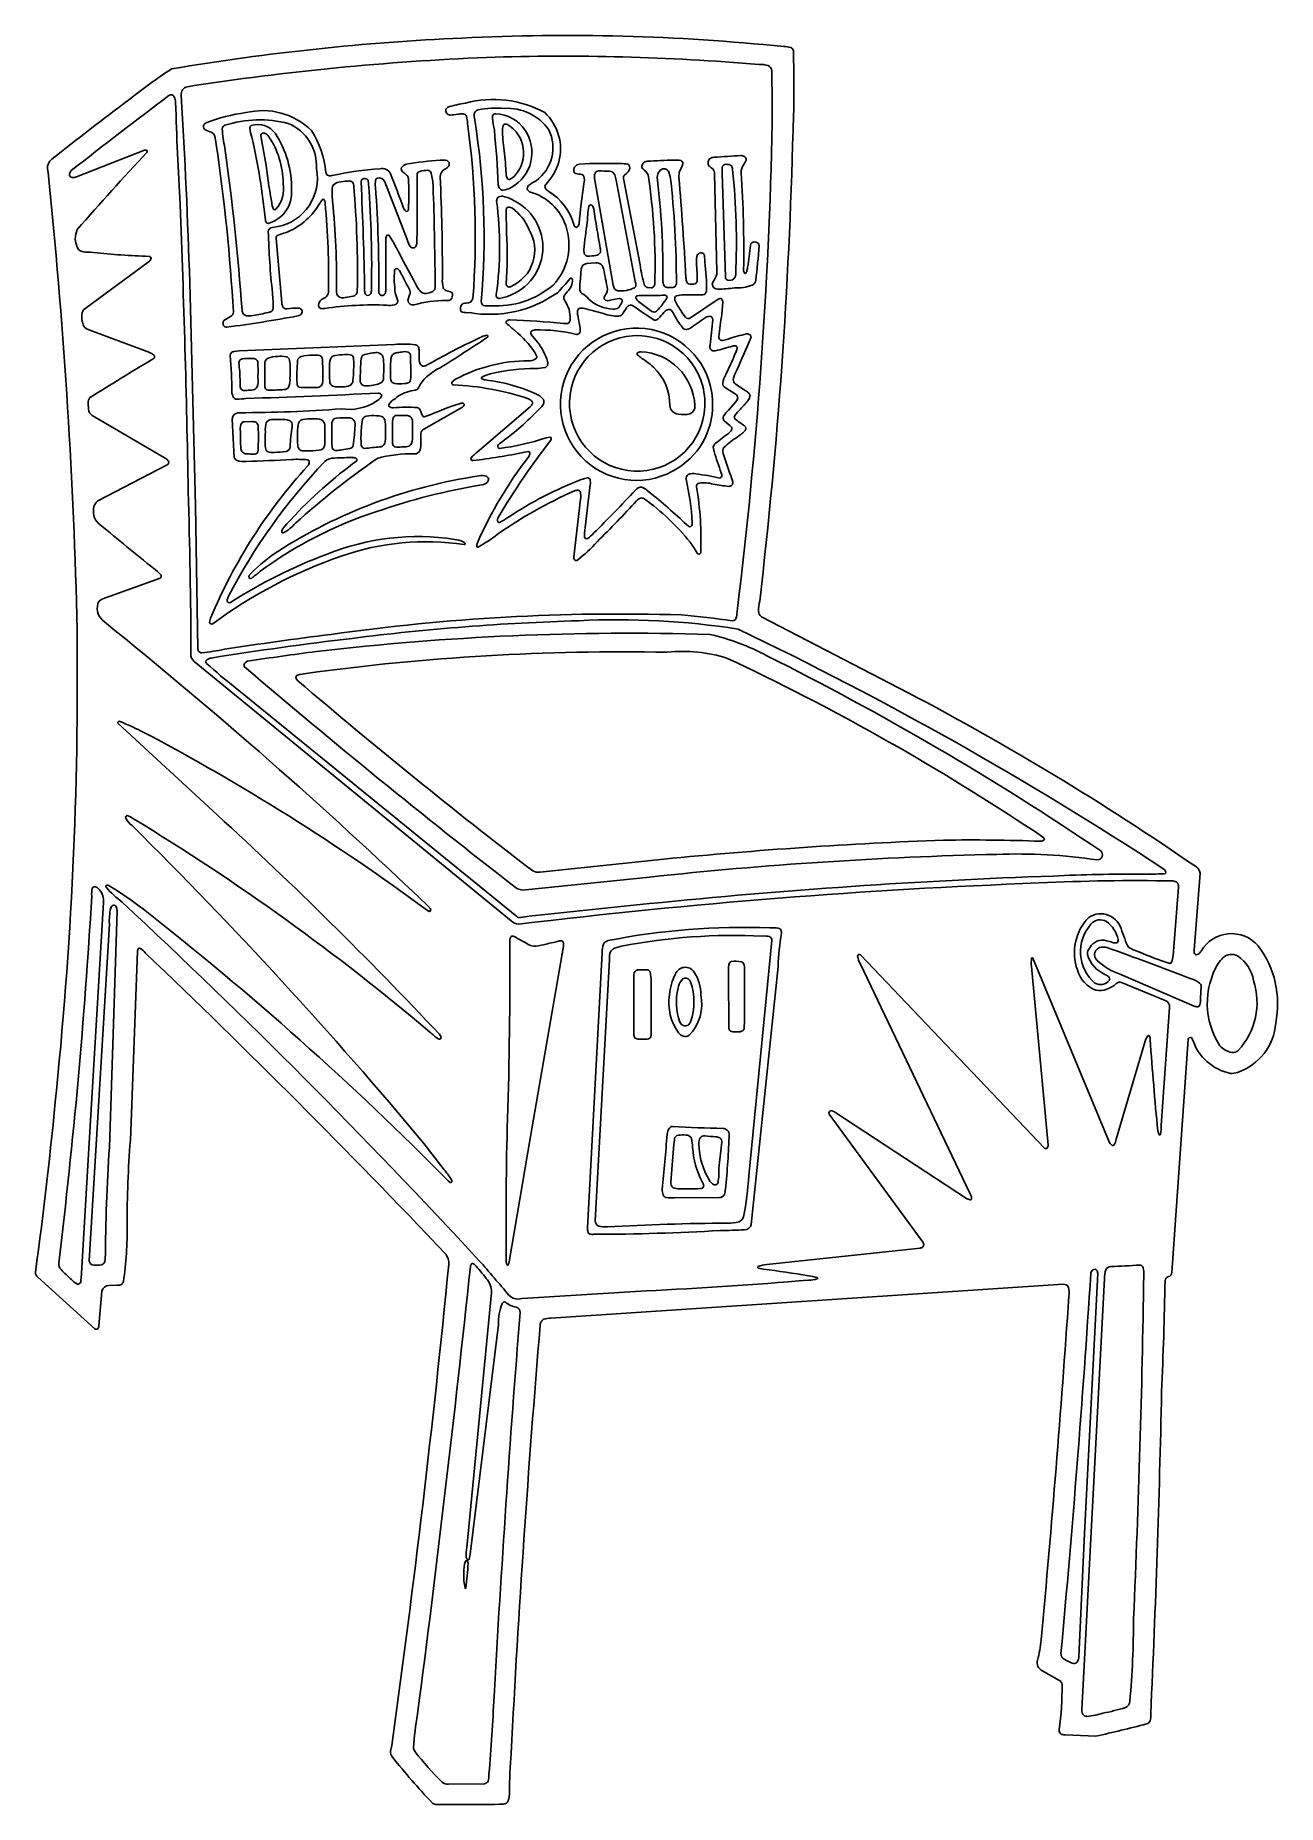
# Model space of a CAD drawing. Header units: metres. Extents: x 2.2 to 12.8, y 0 to 15.
import ezdxf

# ---------------------------------------------------------------- set-up
doc = ezdxf.new("R2010")
doc.units = ezdxf.units.M

msp = doc.modelspace()

# ---------------------------------------------------------------- linework, layer by layer
at = {"layer": 'Layer 1', "color": 0}
for points in [[(11.22105, 0.59054), (10.95969, 0.60305, -0.1154), (10.92591, 0.60923, -0.2694), (10.91004, 0.64508, 0.0369), (10.93437, 1.02764, 0.2547), (10.90821, 1.06487), (10.75827, 1.15124, -0.1193), (10.73001, 1.17995, -0.1629), (10.72644, 1.23518, 0.0398), (10.75761, 1.40678, 0.0057), (10.99284, 4.31486, 0.102), (10.98798, 4.39028, 0.31), (10.94388, 4.41731), (6.60477, 4.12928, 0.0733), (6.54447, 4.11992, 0.1759), (6.5247, 4.10273, 0.0826), (6.51417, 4.06964, 0.0078), (6.26826, 0.44582, 0.0138), (6.25332, 0.11897, -0.0778), (6.24456, 0.04424, -0.2935), (6.20319, 0.01523, -0.0096), (5.62905, 0.01382, -0.1683), (5.59824, 0.02795, -0.0182), (5.26302, 0.41264, -0.215), (5.24814, 0.46553), (5.25774, 0.51104, 0.0098), (5.74074, 4.5869, 0.1847), (5.71509, 4.67171, 0.0128), (3.16989, 7.22165, 0.0587), (3.1293, 7.25975, 0.3142), (3.11316, 7.25969, 0.182), (3.10419, 7.23752), (3.04335, 5.63678, 0.0195), (3.01572, 4.91678, -0.0425), (2.98413, 4.43951, -0.1707), (2.96697, 4.41542, -0.1154), (2.93262, 4.40867), (2.86116, 4.40669, 0.3322), (2.80197, 4.3589), (2.77761, 4.06514, -0.1828), (2.76738, 4.03973, -0.3512), (2.74389, 4.03916), (2.25882, 4.47554, -0.2264), (2.23884, 4.51586, 0.0108), (2.41659, 6.05693, 0.0298), (2.58972, 10.07726, 0.0197), (2.34588, 13.82732), (2.34042, 13.85819, -0.2162), (2.37714, 13.93946, -0.0078), (3.03066, 14.4419, -0.0272), (3.39135, 14.70455, -0.0307), (5.85186, 14.96573, -0.0386), (8.57697, 14.89331, -0.0635), (8.63613, 14.88623, -0.2694), (8.65866, 14.85746, -0.0197), (8.65581, 14.18678, -0.0229), (8.37372, 10.19858, 0.0621), (8.36388, 10.11548, 0.2541), (8.38935, 10.06775), (9.63135, 9.42344, -0.0302), (12.07197, 7.94894, -0.1974), (12.10362, 7.89779), (12.0522, 7.24475, 0.1453), (12.05748, 7.21517, 0.4529), (12.08763, 7.21085, 0.0773), (12.11286, 7.23707, -0.514), (12.59553, 7.28159, -0.2163), (12.74391, 6.62804, -0.3034), (12.42048, 6.21038, -0.1329), (12.36057, 6.20195, -0.2715), (12.03993, 6.48908), (12.03033, 6.50462, 0.5441), (12.00342, 6.48749), (11.86425, 4.51592, -0.3299), (11.83545, 4.48145, 0.3319), (11.8071, 4.44758, -0.0062), (11.77785, 3.50678, -0.006), (11.68575, 0.78068, -0.0882), (11.68158, 0.72098, -0.2089), (11.64984, 0.69428, -0.0073), (11.22105, 0.59054)], [(8.36874, 14.74175, 0.0296), (6.06081, 14.80175, 0.0282), (3.52539, 14.55413, 0.3735), (3.47409, 14.47961, -0.007), (3.54666, 12.89666), (3.59481, 11.00669), (3.61596, 9.79565, 0.1814), (3.62499, 9.77084, 0.1922), (3.64971, 9.76229, 0.0214), (3.84069, 9.7916, -0.0073), (4.74132, 9.91766, -0.0429), (7.71036, 10.08233, -0.0124), (8.14188, 10.03355, 0.2991), (8.17296, 10.0517, 0.0586), (8.18235, 10.11065, 0.0253), (8.48001, 14.24678, 0.0077), (8.47545, 14.68973, 0.2804), (8.44455, 14.73329, 0.0792), (8.36874, 14.74175)], [(6.33045, 7.46384, -0.1516), (6.26769, 7.49333), (3.58455, 9.68744, -0.2438), (3.55626, 9.75497, 0.0078), (3.53304, 11.12741, 0.0057), (3.46482, 13.55678, -0.0085), (3.42708, 14.42252, 0.0741), (3.4158, 14.4665, 0.2381), (3.3972, 14.48504, 0.2061), (3.3702, 14.47811, 0.0059), (2.54298, 13.84358, 0.1674), (2.52744, 13.81364, 0.3997), (2.55195, 13.78649, 0.1341), (2.5881, 13.79108), (3.16227, 14.01605, -0.229), (3.18411, 14.01281, -0.3581), (3.18417, 13.99793, 0.0095), (2.59398, 13.34525, 0.236), (2.59866, 13.18373, 0.1903), (2.62668, 13.16042, 0.0828), (2.70282, 13.15277, 0.0179), (3.17244, 13.11893), (3.20592, 13.11569, -0.344), (3.21846, 13.10135, -0.1871), (3.20625, 13.076), (2.6589, 12.67355, 0.2493), (2.63181, 12.62684, 0.1167), (2.64489, 12.53813, 0.1885), (2.67885, 12.50102), (3.17793, 12.31559, -0.1003), (3.24267, 12.28118, -0.3765), (3.24657, 12.26018, -0.0967), (3.22296, 12.242, 0.0066), (2.71128, 11.9297, 0.2348), (2.68605, 11.88812, 0.0405), (2.69025, 11.8241, 0.2391), (2.71959, 11.77151), (3.33843, 11.4098, -0.1167), (3.36615, 11.3831, -0.3925), (3.35574, 11.35328), (2.76915, 11.048, 0.2641), (2.7321, 10.97957, 0.2939), (2.78637, 10.84628, 0.0052), (3.24126, 10.47596, -0.0437), (3.30042, 10.42202, -0.4407), (3.29568, 10.39505), (2.80152, 10.21466, 0.2373), (2.76801, 10.17791, 0.318), (2.82429, 10.0232, -0.0211), (5.56305, 7.61927), (5.58426, 7.59512, -0.5754), (5.57673, 7.57307), (5.56095, 7.5794, 0.0376), (3.15198, 9.09143, 0.0114), (2.97897, 9.17159), (2.94567, 9.18197, 0.2746), (2.93761, 9.17359, 0.2749), (2.94111, 9.16247), (3.77781, 8.39084, -0.0188), (5.6607, 6.53264, -0.1469), (5.67537, 6.50648, -0.2892), (5.66701, 6.49229, -0.2891), (5.65062, 6.49373, -0.0258), (5.57832, 6.55277, 0.039), (3.06927, 8.35775, 0.0527), (3.01746, 8.38442, 0.2818), (3.00415, 8.37628, 0.2815), (3.00537, 8.36075, 0.1055), (3.05814, 8.29859, -0.024), (5.53032, 5.60759), (5.69181, 5.39726, -0.0405), (5.76711, 5.29529, -0.3144), (5.76603, 5.28223, -0.3144), (5.7534, 5.27873), (5.73633, 5.29151, 0.0318), (3.15348, 7.59131, 0.0198), (2.87025, 7.78745, 0.1859), (2.84259, 7.79387, 0.5004), (2.83941, 7.77698, 0.0522), (2.97516, 7.64978, -0.019), (5.99877, 4.61585, -0.0057), (6.24882, 4.32428, 0.2086), (6.33057, 4.29011), (6.36102, 4.29539), (7.41081, 4.3604, 0.008), (8.78808, 4.45118, 0.0583), (8.86161, 4.46153, 0.3062), (8.86544, 4.4672, 0.3062), (8.86161, 4.47287, 0.0267), (8.7867, 4.48862, 0.0065), (8.40495, 4.54517), (8.35971, 4.55324, -0.2961), (8.35554, 4.55973, -0.2962), (8.35977, 4.56617, -0.0435), (8.43441, 4.58417), (9.73194, 4.72328, 0.1554), (9.75651, 4.73228, 0.2537), (9.76263, 4.75274, 0.1118), (9.74967, 4.78166), (8.96346, 5.85776, -0.5271), (8.97525, 5.88671, -0.1374), (9.01044, 5.8742), (10.12419, 5.14352, 0.0925), (10.15668, 5.13137, 0.4658), (10.16832, 5.14271, 0.1232), (10.15092, 5.19392), (9.22452, 7.13045, -0.0876), (9.20346, 7.19369, -0.2867), (9.21151, 7.20718, -0.287), (9.22719, 7.20587), (10.78464, 5.56997, 0.3706), (10.80792, 5.56994, 0.2001), (10.81734, 5.59517), (10.67697, 7.10672, -0.0993), (10.67721, 7.178, -0.2881), (10.68243, 7.18068, -0.2873), (10.68708, 7.17713), (11.33265, 5.62355, 0.1232), (11.35503, 5.59535, 0.4249), (11.37612, 5.59643, 0.0529), (11.39397, 5.64422), (11.62899, 6.44579, -0.0795), (11.66094, 6.51869, -0.5614), (11.67549, 6.51719, -0.1161), (11.68056, 6.4877, 0.0057), (11.74521, 5.71568), (11.75403, 5.68589, 0.2788), (11.76055, 5.68124, 0.2785), (11.76768, 5.68484, 0.0657), (11.77533, 5.75933), (11.84595, 6.75884, 0.3184), (11.80881, 6.81959), (11.43882, 6.97181, 0.2601), (11.39283, 6.96257, -0.2412), (11.21997, 6.90545, -0.2356), (11.06454, 7.07732, -0.2873), (11.16003, 7.52171, -0.5387), (11.44035, 7.4057, -0.0189), (11.47308, 7.32128, 0.1014), (11.49729, 7.27136, 0.0656), (11.55252, 7.24304, 0.0125), (11.81409, 7.14194), (11.84664, 7.13249, 0.3277), (11.86248, 7.14278, 0.0726), (11.87547, 7.19987), (11.9214, 7.77887, 0.4557), (11.87163, 7.83032, 0.0176), (10.74081, 7.81334, 0.0208), (6.33045, 7.46384)], [(6.55347, 14.33438, -0.2759), (6.67287, 13.91699, -0.1152), (6.55962, 13.72391, 0.3032), (6.55983, 13.69292, 0.1207), (6.58848, 13.66649, -0.1868), (6.80025, 13.38656, 0.1398), (6.81534, 13.36442, 0.3598), (6.82689, 13.36436, 0.1718), (6.84342, 13.39184, -0.0153), (6.88551, 13.73258, 0.1165), (6.88473, 13.79351, 0.2152), (6.86772, 13.81199, -0.0126), (6.81618, 13.81859, -0.3387), (6.79917, 13.84418, -0.0807), (6.80415, 13.87196, -0.2373), (6.84831, 13.89797, -0.0255), (7.19688, 13.90253, -0.0792), (7.25589, 13.89716, -0.2373), (7.27137, 13.88222, -0.3133), (7.24722, 13.82126), (7.22823, 13.80575, 0.2294), (7.21974, 13.77752), (7.36104, 13.04648, 0.0425), (7.39908, 12.87203, 0.2874), (7.42818, 12.85415), (7.45401, 12.85217, 0.4559), (7.48476, 12.88556, 0.0476), (7.42809, 13.80779, 0.1534), (7.40484, 13.84025, -0.0816), (7.37574, 13.87013, -0.442), (7.42053, 13.92272, -0.0157), (7.64688, 13.93187, -0.0907), (7.7058, 13.92872, -0.354), (7.72215, 13.90223, -0.0568), (7.71936, 13.88678, -0.018), (7.69047, 13.82663), (7.68921, 13.78874, -0.007), (7.7493, 12.93506, 0.0909), (7.75536, 12.90068, 0.2529), (7.77438, 12.88415, 0.1286), (7.8255, 12.8849), (7.83558, 12.89066, 0.1581), (7.84437, 12.91565, 0.0391), (7.8444, 12.96068, -0.0331), (7.84014, 13.11764, -0.5465), (7.89717, 13.1414, -0.186), (7.90686, 13.11764, -0.0197), (7.9083, 13.07291, -0.0434), (7.92192, 12.82244, -0.3358), (7.89054, 12.79106, -0.0138), (7.79868, 12.79163, 0.0696), (7.66929, 12.78383, 0.386), (7.65564, 12.74783, 0.0506), (7.70445, 12.66086, 0.0744), (7.74462, 12.60254, 0.3449), (7.78749, 12.59675), (8.02182, 12.75566), (8.03961, 12.76223, -0.2491), (8.05356, 12.75443, -0.1426), (8.06121, 12.72878), (8.05263, 12.62624, 0.0131), (8.0286, 12.43601, 0.1876), (8.03679, 12.41285, 0.2171), (8.06037, 12.40694, 0.0573), (8.10567, 12.41762, -0.0274), (8.2632, 12.46067, -0.1636), (8.29209, 12.45434, -0.3232), (8.29863, 12.42935, -0.0071), (8.17737, 12.14978, 0.0782), (8.14953, 12.07538, 0.2778), (8.17206, 12.03476, 0.0056), (8.2629, 11.97554, -0.1164), (8.28825, 11.9504, -0.2079), (8.29113, 11.93084, -0.102), (8.27358, 11.89601, -0.0069), (8.20983, 11.82332, 0.0433), (8.16219, 11.77115, 0.3502), (8.16543, 11.74073, 0.0098), (8.24592, 11.68229, -0.2262), (8.25684, 11.66243, -0.1765), (8.24472, 11.63702, -0.0359), (8.18649, 11.58956, 0.0517), (8.07066, 11.49953, 0.2549), (8.06382, 11.44844), (8.12181, 11.28044, -0.0619), (8.145, 11.20604, -0.238), (8.13816, 11.17988, -0.1926), (8.11224, 11.171, -0.0309), (7.98099, 11.1896, 0.1038), (7.86204, 11.19896, 0.3927), (7.83849, 11.16812, -0.0535), (7.87389, 10.60682, -0.2984), (7.8588, 10.59675, -0.2984), (7.84353, 10.60655, 0.0184), (7.78491, 10.69811, 0.0653), (7.39632, 11.06585, 0.2137), (7.36377, 11.07116, 0.1287), (7.33149, 11.04917, -0.0148), (6.99603, 10.70198, -0.0493), (6.8292, 10.54604, -0.3628), (6.80664, 10.5476, -0.1674), (6.79932, 10.57478), (6.85581, 11.06282, 0.0971), (6.85467, 11.12228, 0.2746), (6.83742, 11.1374, 0.1385), (6.80379, 11.13197, 0.0486), (6.15246, 10.76489, -0.0294), (5.99001, 10.65635, -0.4915), (5.97729, 10.6628, -0.1125), (5.98245, 10.69238, -0.0619), (6.41853, 11.42357, 0.1354), (6.42804, 11.45141, 0.3863), (6.4158, 11.46458), (6.38319, 11.4608, -0.0239), (5.94429, 11.38928, -0.2805), (5.9301, 11.39696, -0.2802), (5.93037, 11.41307, -0.0459), (5.98116, 11.46161), (6.4302, 11.84417, 0.1099), (6.44868, 11.86973, 0.2658), (6.44442, 11.8916, 0.1126), (6.41418, 11.91242, 0.0716), (5.77866, 12.02891, -0.5414), (5.76774, 12.05492), (5.79768, 12.07748, -0.1261), (6.41739, 12.23303, 0.1472), (6.47553, 12.24914, 0.2801), (6.48528, 12.26951), (6.46983, 12.30425, 0.0698), (6.30024, 12.48884, -0.0068), (6.23028, 12.54941, -0.4322), (6.23106, 12.5711, -0.1542), (6.25866, 12.58016, -0.017), (6.71256, 12.54908, 0.0953), (6.7476, 12.55043, 0.3116), (6.76833, 12.58499, 0.1694), (6.72291, 12.74129), (6.71502, 12.75836, -0.2067), (6.72042, 12.79007), (6.73368, 12.80603, 0.1818), (6.78759, 12.90806, 0.1731), (6.78309, 12.93104, 0.4443), (6.76791, 12.93005, -0.0271), (6.65994, 12.81014, -0.1988), (5.91471, 12.64115, -0.0828), (5.85579, 12.64664, -0.2352), (5.84037, 12.66146, -0.1195), (5.84406, 12.70187, -0.3111), (5.8884, 12.72248, 0.3748), (5.94489, 12.7613, 0.0545), (5.89806, 14.24294, 0.0633), (5.89116, 14.30291, 0.3303), (5.86164, 14.32346, 0.0613), (5.81736, 14.32037, -0.0174), (5.75136, 14.31329, -0.4818), (5.7156, 14.36321, -0.1873), (5.74038, 14.38277, -0.0436), (5.88069, 14.41448, -0.1924), (6.55347, 14.33438)], [(4.57872, 14.18303, -0.116), (4.69869, 13.82861, 0.1867), (4.71393, 13.80386, 0.1636), (4.74903, 13.80113, -0.037), (5.1579, 13.85891, -0.3803), (5.2461, 13.8158, -0.0112), (5.35524, 13.53341, 0.1288), (5.37267, 13.50185, 0.569), (5.39946, 13.51349, 0.0171), (5.39898, 13.7774, 0.2265), (5.38353, 13.80575, 0.0132), (5.34954, 13.83431, -0.3523), (5.34021, 13.86938, -0.2208), (5.37978, 13.89716, -0.0279), (5.66691, 13.93163, -0.0898), (5.72664, 13.92875, -0.5319), (5.73483, 13.87601, -0.0827), (5.7078, 13.85456, 0.2928), (5.6679, 13.78997, -0.0112), (5.68668, 12.92882, 0.0939), (5.69337, 12.85322, 0.2111), (5.71452, 12.82937), (5.75544, 12.81683, -0.2224), (5.77152, 12.8024, -0.227), (5.75709, 12.75212), (5.74497, 12.74522), (5.71299, 12.74429, 0.0679), (5.44788, 12.70871, -0.4936), (5.39481, 12.74642), (5.40828, 12.79145, 0.2446), (5.40495, 12.84377, -0.0064), (5.33196, 12.98018, 0.1134), (5.30976, 13.01096, 0.5271), (5.28057, 12.99806, 0.0509), (5.28741, 12.80954), (5.30742, 12.74987, -0.4207), (5.27952, 12.70619, -0.0628), (5.217, 12.70394, 0.0495), (4.68921, 12.67613, -0.0995), (4.65579, 12.67673, -0.2469), (4.64019, 12.69128, -0.2565), (4.65249, 12.74477, -0.0212), (4.69515, 12.76937, 0.265), (4.72116, 12.81395, 0.0293), (4.69248, 13.56779, 0.1324), (4.68489, 13.59719, 0.5013), (4.6674, 13.59686), (4.63734, 13.5515, -0.1686), (4.35567, 13.31759, 0.0161), (4.29591, 13.29848, 0.2975), (4.27764, 13.26767), (4.32531, 12.72545, 0.0625), (4.3341, 12.69032, 0.275), (4.36785, 12.67319, -0.0214), (4.47042, 12.68051, -0.5746), (4.49301, 12.63197, -0.1772), (4.46256, 12.61415, -0.0148), (3.85992, 12.51848, -0.4614), (3.8289, 12.55154, -0.2471), (3.83544, 12.57506, -0.0365), (3.89169, 12.60749, 0.267), (3.91626, 12.64532, 0.0223), (3.77055, 14.06507, 0.049), (3.75624, 14.13986, 0.2011), (3.73377, 14.16521, -0.0365), (3.6792, 14.18954, -0.3405), (3.66306, 14.22434, -0.174), (3.68106, 14.24585, -0.0633), (4.02177, 14.33471, -0.2572), (4.57872, 14.18303)], [(4.61934, 13.85771, 0.3201), (4.38087, 14.24366, 0.1372), (3.84483, 14.22842, 0.301), (3.82215, 14.19764, 0.0489), (3.84402, 14.036, -0.0158), (3.9897, 12.66326, 0.1126), (4.00005, 12.63068), (4.00974, 12.62162, 0.1775), (4.08396, 12.61754, 0.0065), (4.21218, 12.64214), (4.23933, 12.65204, 0.198), (4.25163, 12.67589, 0.033), (4.24716, 12.80699, -0.0213), (4.21191, 13.32944, -0.302), (4.23363, 13.35851), (4.29309, 13.37033, 0.4147), (4.61934, 13.85771)], [(4.19625, 13.40267, -0.1702), (4.18695, 13.42595, 0.0321), (4.07277, 14.12582, -0.0517), (4.0557, 14.20256, -0.3188), (4.06734, 14.22497, -0.3169), (4.27026, 14.16011, -0.1506), (4.4088, 13.67801, -0.3489), (4.21962, 13.39772, -0.2322), (4.19625, 13.40267)], [(6.62367, 12.87404, 0.2779), (6.73128, 13.37771, 0.2514), (6.43134, 13.66118, -0.1725), (6.40794, 13.68041, -0.3377), (6.41667, 13.71629, -0.0498), (6.47991, 13.7582, 0.3656), (6.58731, 14.18951, 0.2577), (6.21123, 14.37068, 0.0666), (5.98917, 14.35757, 0.2454), (5.95911, 14.33285, 0.1203), (5.96025, 14.2727, -0.0612), (6.01566, 12.7355, 0.3002), (6.03498, 12.70316, 0.0993), (6.09471, 12.69911, 0.1909), (6.62367, 12.87404)], [(6.10995, 14.28818, -0.0545), (6.11163, 14.30702, -0.3523), (6.13818, 14.324, -0.241), (6.38457, 14.18867, -0.4437), (6.27006, 13.70141, -0.103), (6.19893, 13.67822, -0.259), (6.17205, 13.69136, -0.1322), (6.15972, 13.72391, 0.0143), (6.12618, 14.18705, -0.0116), (6.10995, 14.28818)], [(6.21318, 14.23634, 0.2433), (6.198, 14.2157, 0.0639), (6.20793, 14.03639, -0.0099), (6.22494, 13.8359, 0.0816), (6.23451, 13.7807, 0.3749), (6.25443, 13.76978, 0.1428), (6.30453, 13.8068, 0.4629), (6.24153, 14.23244, 0.194), (6.21318, 14.23634)], [(4.33689, 13.73672, 0.1476), (4.2141, 14.13584, 0.0934), (4.18458, 14.15861, 0.2753), (4.15998, 14.15965, 0.2753), (4.14735, 14.13851), (4.19328, 13.8857, 0.0119), (4.24515, 13.54589), (4.25538, 13.51682, 0.42), (4.27677, 13.51631, 0.2294), (4.33689, 13.73672)], [(8.16039, 12.85043, -0.0163), (8.01885, 12.83879, -0.4036), (7.97067, 12.8816, -0.1457), (7.98735, 12.91706, 0.1716), (8.01057, 12.9863), (7.99158, 13.81964, 0.1361), (7.97889, 13.8548), (7.96713, 13.86341, 0.0279), (7.9464, 13.88144, -0.2365), (7.93797, 13.91804, -0.2225), (7.95153, 13.94462, -0.135), (7.98762, 13.95701, 0.006), (8.21238, 13.97156, -0.1297), (8.24541, 13.96301, -0.3966), (8.25354, 13.92131, -0.0104), (8.23833, 13.89431, 0.1696), (8.21661, 13.82522, -0.0208), (8.23749, 13.0058, 0.1284), (8.24388, 12.97619, 0.4306), (8.2521, 12.97394, 0.1772), (8.26338, 12.9881, 0.0187), (8.27061, 13.02548, 0.0304), (8.29473, 13.20959), (8.298, 13.22384, -0.3417), (8.34096, 13.23725), (8.35446, 13.2329, -0.2633), (8.36811, 13.20854, -0.013), (8.34093, 12.91397, -0.2443), (8.30898, 12.8732, -0.0995), (8.16039, 12.85043)], [(5.38866, 13.26008), (5.19906, 13.74887, 0.3736), (5.13528, 13.77977, 0.2293), (5.12088, 13.76249, 0.0835), (5.1198, 13.70288, -0.0207), (5.14683, 12.82493, 0.1338), (5.15559, 12.79661, 0.5441), (5.19669, 12.79673, 0.1354), (5.20635, 12.82496), (5.20809, 13.26884, -0.1482), (5.21592, 13.29557, -0.4736), (5.2341, 13.29437, -0.0295), (5.34039, 13.10672, 0.0068), (5.4753, 12.85523, 0.0392), (5.50143, 12.81938, 0.2253), (5.54823, 12.80249, 0.0784), (5.60445, 12.8213, 0.2278), (5.62104, 12.84053, 0.0825), (5.62494, 12.90065, 0.006), (5.60787, 13.70897, 0.0485), (5.59137, 13.82228), (5.58579, 13.83506, 0.2026), (5.56236, 13.84658, 0.0551), (5.49477, 13.8374), (5.48214, 13.8317, 0.2139), (5.4714, 13.80767, -0.0076), (5.47023, 13.23377, -0.1592), (5.45931, 13.19897, -0.4978), (5.41377, 13.20188, -0.0788), (5.38866, 13.26008)], [(7.15701, 13.7624, 0.0727), (7.14639, 13.80839, 0.2843), (7.10289, 13.83794, 0.0216), (7.00983, 13.84046, 0.2838), (6.97881, 13.82183, 0.1318), (6.97659, 13.76291), (7.13262, 12.87491, 0.119), (7.14645, 12.84092, 0.2102), (7.17276, 12.82646, 0.1385), (7.31397, 12.85193, 0.2578), (7.32573, 12.87125, 0.0651), (7.31937, 12.90521), (7.15701, 13.7624)], [(7.61667, 13.79396), (7.60152, 13.83923, 0.5237), (7.52436, 13.83809, 0.1566), (7.50513, 13.78865, -0.0328), (7.55427, 12.90245, 0.146), (7.56699, 12.8657, 0.1776), (7.59717, 12.85433, 0.0192), (7.63152, 12.85394, 0.1882), (7.65711, 12.8621, 0.1747), (7.66833, 12.88589, 0.0284), (7.61667, 13.79396)], [(8.09247, 12.92213, 0.2714), (8.14407, 12.92037, 0.2714), (8.1708, 12.96452, 0.0371), (8.14407, 13.85141, 0.1584), (8.13102, 13.88666, 0.1689), (8.10222, 13.89671, 0.3355), (8.05974, 13.88138, 0.0907), (8.05605, 13.82282), (8.08281, 12.94589, 0.2196), (8.09247, 12.92213)], [(4.75488, 13.7063, 0.0577), (4.75587, 13.58597, -0.0264), (4.79019, 12.81308, 0.2702), (4.81989, 12.76928, 0.1138), (4.86285, 12.76829, 0.0054), (4.92996, 12.78101, 0.3607), (4.96563, 12.82499, 0.0249), (4.93593, 13.71818, 0.2692), (4.91637, 13.75193, 0.1158), (4.88253, 13.75535, 0.0056), (4.80831, 13.7456, 0.1895), (4.76163, 13.72082), (4.75488, 13.7063)], [(5.03748, 13.77545, 0.5207), (4.99707, 13.74752, -0.0084), (5.02722, 12.82523, 0.1369), (5.03598, 12.79817, 0.5278), (5.07564, 12.79724, 0.1334), (5.0844, 12.82502, 0.0259), (5.06067, 13.73024), (5.05644, 13.76324, 0.2326), (5.03748, 13.77545)], [(6.14592, 13.58444, -0.1701), (6.15429, 13.61426, -0.2386), (6.198, 13.62623, -0.0889), (6.30114, 13.58417, -0.3226), (6.53149, 13.12614, -0.3226), (6.17016, 12.76241, -0.2341), (6.14733, 12.77057, -0.1953), (6.14259, 12.79571, 0.0668), (6.14592, 13.58444)], [(6.41817, 13.34729, 0.1422), (6.27873, 13.52438, 0.1363), (6.24519, 13.53524, 0.3201), (6.22923, 13.52294), (6.22719, 13.50752), (6.23025, 13.31654, -0.0258), (6.22728, 12.8858, 0.202), (6.23661, 12.86234, 0.2493), (6.26256, 12.86039, 0.4603), (6.41817, 13.34729)], [(6.91326, 13.40624, 0.02), (6.88524, 13.17329), (6.88662, 13.13921), (6.89433, 13.12976, 0.1921), (6.9195, 13.12031, 0.0333), (6.98382, 13.12466, 0.265), (7.02402, 13.15181, 0.1475), (7.02345, 13.18583, -0.0059), (6.96834, 13.51832, 0.1634), (6.95451, 13.54928, 0.5493), (6.92538, 13.53911, 0.0226), (6.91326, 13.40624)], [(6.92337, 12.7589, 0.191), (7.13262, 12.67199, 0.2117), (7.17795, 12.68312, 0.0573), (7.20609, 12.72887, 0.2735), (7.2057, 12.75287, 0.2284), (7.18212, 12.76076, 0.0631), (7.12044, 12.749), (7.09935, 12.74345, -0.2902), (7.06029, 12.75551, -0.2844), (7.05918, 12.77903, 0.1561), (7.08435, 12.83657, 0.0098), (7.05144, 13.01486, 0.2049), (7.01778, 13.0586, 0.1403), (6.98433, 13.06259), (6.90963, 13.05596, 0.3885), (6.86196, 13.00976), (6.85287, 12.90053, 0.0321), (6.84918, 12.83867, 0.1969), (6.86703, 12.80306, -0.1298), (6.92337, 12.7589)], [(7.55076, 12.78797, -0.0198), (7.40109, 12.78632, 0.0649), (7.33608, 12.78299, 0.4816), (7.32627, 12.76079, 0.1019), (7.37049, 12.71744), (7.46028, 12.65171, 0.3534), (7.5006, 12.65447, 0.0411), (7.5876, 12.76493, 0.4595), (7.57962, 12.78632, 0.1078), (7.55076, 12.78797)], [(6.96762, 10.77629, 0.0131), (7.32123, 11.13953, -0.255), (7.3764, 11.1635, -0.1144), (7.4178, 11.13788, -0.0244), (7.73529, 10.86434), (7.77, 10.83317, 0.5272), (7.80207, 10.84487), (7.80318, 10.86581, 0.0388), (7.75074, 11.23061, -0.331), (7.76922, 11.27138, -0.1591), (7.83417, 11.27681, -0.0238), (8.03529, 11.2415, 0.3451), (8.05092, 11.25281, 0.1354), (8.0484, 11.28566, -0.0098), (7.98693, 11.4665), (7.9806, 11.50187, -0.1806), (7.99896, 11.53532, -0.0062), (8.11179, 11.6216, 0.1167), (8.13573, 11.64932, 0.2575), (8.13528, 11.67296, 0.0218), (8.07396, 11.72525, -0.3038), (8.06724, 11.7647, -0.0528), (8.11062, 11.81702), (8.17257, 11.88746, 0.1804), (8.1876, 11.92133, 0.2195), (8.16987, 11.95082, 0.0079), (8.08218, 12.00713, -0.2927), (8.06028, 12.04553, -0.0816), (8.08752, 12.11876), (8.12871, 12.20822, 0.0344), (8.18217, 12.33812, 0.3576), (8.17338, 12.3593, 0.1751), (8.14476, 12.35861, -0.0076), (7.99794, 12.31772, -0.2859), (7.95765, 12.33221, -0.1685), (7.95375, 12.36704, 0.01), (7.9767, 12.58052, 0.4128), (7.94853, 12.61124, 0.1357), (7.91082, 12.59621, -0.0086), (7.78134, 12.50825, -0.1106), (7.7478, 12.49877, -0.196), (7.72869, 12.50534, -0.0615), (7.65333, 12.61733, 0.06), (7.62537, 12.65975), (7.61631, 12.66725, 0.2005), (7.5918, 12.66647, 0.1024), (7.56312, 12.6434, -0.0139), (7.51488, 12.58967, -0.3494), (7.47078, 12.58298, -0.0055), (7.30926, 12.69422, 0.2455), (7.26447, 12.70163, 0.1297), (7.24146, 12.67781), (7.21806, 12.63914, -0.2471), (7.18167, 12.6119, -0.0977), (7.05027, 12.63386, 0.0056), (6.87933, 12.67799, 0.1553), (6.84597, 12.67706, 0.23), (6.83106, 12.65525, 0.1019), (6.83274, 12.61748, -0.0376), (6.85437, 12.49445, -0.1544), (6.84573, 12.46514, -0.2368), (6.82131, 12.4565, 0.069), (6.46857, 12.49481, 0.1696), (6.44037, 12.48329, 0.3646), (6.43755, 12.45746), (6.49116, 12.39215, -0.0911), (6.57687, 12.22673, -0.1582), (6.57537, 12.19364, -0.2443), (6.5526, 12.17585, -0.039), (6.4785, 12.1691, 0.0646), (6.09345, 12.12212, 0.0599), (6.02025, 12.09566, 0.5449), (6.021, 12.08036, 0.1258), (6.04995, 12.07184, -0.0865), (6.50535, 11.94023, -0.0963), (6.53841, 11.90996, -0.3241), (6.53958, 11.86244, -0.06), (6.48507, 11.80385, -0.0462), (6.17007, 11.5334, 0.2524), (6.15534, 11.50691, 0.3528), (6.16965, 11.49185, 0.0517), (6.56397, 11.582), (6.59661, 11.58731, -0.5213), (6.60492, 11.561, 0.0332), (6.15933, 10.90637, 0.176), (6.15387, 10.87736, 0.4489), (6.16977, 10.86608, 0.0415), (6.24186, 10.90658, -0.0561), (6.86208, 11.22764, -0.0622), (6.91893, 11.24267, -0.3467), (6.93681, 11.22773, -0.1088), (6.93861, 11.18324), (6.88851, 10.77515), (6.89034, 10.74017, 0.4729), (6.91713, 10.73015, 0.074), (6.96762, 10.77629)], [(5.13249, 11.4062, 0.0313), (4.4424, 10.85945, -0.1023), (4.33905, 10.77815, -0.521), (4.32612, 10.78619, -0.1543), (4.3383, 10.8176, -0.0487), (4.89063, 11.33456, 0.019), (4.9602, 11.38709, 0.442), (4.95894, 11.40515, 0.1647), (4.93263, 11.41394, 0.0153), (4.77414, 11.41061, 0.2057), (4.69029, 11.38055, 0.0714), (3.87303, 10.23698, 0.116), (3.86283, 10.20092, 0.5133), (3.89148, 10.18829, -0.0518), (4.71039, 10.59743, -0.1339), (5.78844, 10.72214, -0.0951), (5.86263, 10.7009, -0.1775), (5.87952, 10.68386, -0.5238), (5.87121, 10.67798, 0.1229), (4.82892, 10.57955, 0.0759), (3.74121, 10.00733, -0.5359), (3.71409, 10.01981), (3.72279, 10.05569, -0.0863), (4.5462, 11.34404, 0.1778), (4.55907, 11.37719, 0.3489), (4.54182, 11.39567, 0.0319), (4.41093, 11.39909, -0.0117), (4.02291, 11.3825, -0.1002), (3.94755, 11.38937, -0.2227), (3.9234, 11.41343), (3.90705, 11.73827, -0.1678), (3.91614, 11.77082, -0.2143), (3.96735, 11.79413, 0.0181), (4.83096, 11.82701, 0.1802), (5.12373, 11.88872, 0.0684), (5.16813, 11.92844, 0.3596), (5.16813, 11.9498, 0.222), (5.14251, 11.96075, -0.0067), (4.02255, 11.91485, -0.0145), (3.9459, 11.90897, -0.2277), (3.91758, 11.92214, -0.1034), (3.90195, 11.97134, 0.0268), (3.88881, 12.27767, -0.1761), (3.89685, 12.30164, -0.17), (3.9201, 12.31148), (3.96525, 12.31673), (5.28075, 12.37187, -0.0548), (5.45847, 12.36881, -0.1827), (5.48259, 12.35252, -0.1296), (5.48883, 12.31844, -0.0091), (5.48931, 12.24455, 0.1118), (5.4978, 12.20783, 0.224), (5.52129, 12.18917, 0.1633), (5.55729, 12.1985, -0.0184), (5.99913, 12.42743, -0.0821), (6.06027, 12.45014, -0.3195), (6.07061, 12.44505, -0.3195), (6.06918, 12.43361, -0.0069), (5.66739, 12.17474, 0.1268), (5.49747, 12.0341, -0.014), (5.48232, 12.00122, -0.1637), (5.45805, 11.98538), (5.42211, 11.97818, 0.1472), (5.28567, 11.91188, 0.1376), (5.23356, 11.86421, 0.3981), (5.23896, 11.84336, 0.1543), (5.26842, 11.83595, -0.0413), (5.47164, 11.83748, -0.2746), (5.49846, 11.81627, -0.0126), (5.50722, 11.79215, 0.0849), (5.52267, 11.76329, 0.2646), (5.53296, 11.75906), (5.58246, 11.77631, -0.0215), (5.83014, 11.87024, -0.1264), (5.86113, 11.8748, -0.4665), (5.87094, 11.86124, -0.1695), (5.85531, 11.84003), (5.53044, 11.65637, 0.2352), (5.50497, 11.61782), (5.50293, 11.54651, -0.0953), (5.49612, 11.47406, -0.2843), (5.45337, 11.44508, 0.0789), (5.13249, 11.4062)], [(7.97328, 11.90864, -0.2779), (7.68171, 11.32574, -0.3385), (6.90125, 11.38527, -0.3385), (6.75418, 12.15406, -0.3385), (7.45756, 12.49745, -0.3385), (7.97328, 11.90864)], [(7.88967, 12.02729, 0.3836), (7.24207, 12.43926, 0.3836), (6.76412, 11.83871, 0.3836), (7.31095, 11.3001, 0.3836), (7.90419, 11.78711, 0.0965), (7.88967, 12.02729)], [(4.67235, 12.09068, 0.0205), (4.66986, 12.24764, 0.3009), (4.64715, 12.2774, 0.0877), (4.58718, 12.28124, 0.065), (4.48908, 12.27035, 0.2828), (4.4595, 12.23519, 0.0265), (4.45512, 12.04382, 0.2899), (4.47381, 12.01061), (4.48971, 12.00806, 0.0284), (4.63221, 12.00878, 0.2542), (4.66596, 12.03086, 0.1052), (4.67235, 12.09068)], [(4.73067, 12.17462, 0.0109), (4.73208, 12.06209, 0.2697), (4.75836, 12.01811, 0.1), (4.8045, 12.01334, -0.0152), (4.85697, 12.01427, 0.1816), (4.9143, 12.0329, 0.1435), (4.92912, 12.06563, 0.0303), (4.93473, 12.24812, 0.2651), (4.91592, 12.28139, 0.1199), (4.85715, 12.28607, 0.0084), (4.77879, 12.2792, 0.2621), (4.73721, 12.24857, 0.0954), (4.73067, 12.17462)], [(5.1864, 12.07559, 0.0341), (5.18703, 12.24812, 0.4393), (5.12367, 12.30266, 0.0829), (5.01561, 12.28142, 0.1963), (5.00016, 12.26276, 0.0722), (4.99428, 12.20291, 0.0171), (4.9908, 12.05543, 0.2786), (5.02761, 12.02126, 0.0958), (5.1021, 12.02858, 0.039), (5.1525, 12.04091, 0.2766), (5.1864, 12.07559)], [(5.41755, 12.12071, 0.0108), (5.41626, 12.27764, 0.2976), (5.39619, 12.30737, 0.1264), (5.33943, 12.30773, 0.0184), (5.29536, 12.30206, 0.3131), (5.24973, 12.25121, 0.022), (5.24601, 12.09221, 0.1326), (5.25591, 12.05621, 0.1771), (5.28285, 12.04256, 0.0769), (5.36199, 12.0413, 0.0689), (5.39625, 12.04625, 0.2286), (5.41281, 12.06185, 0.0989), (5.41755, 12.12071)], [(7.82454, 11.85488, -0.3833), (7.78305, 11.78477, -0.1136), (7.68447, 11.78276, -0.3701), (7.61187, 11.85392, 0.2136), (7.47402, 12.17906, 0.0299), (7.41381, 12.22916, -0.0197), (7.34037, 12.28127, -0.4368), (7.33776, 12.30113, -0.1327), (7.36731, 12.3095, -0.3882), (7.82454, 11.85488)], [(4.12419, 12.08861, 0.0137), (4.12347, 12.2177, 0.2723), (4.10541, 12.24848, 0.0982), (4.07184, 12.25355, 0.0618), (3.99255, 12.24917), (3.97767, 12.24377, 0.2322), (3.9633, 12.2174, 0.0412), (3.96939, 12.14408, -0.0171), (3.97362, 12.01412, 0.3217), (3.99372, 11.98496, 0.0926), (4.02978, 11.98271, -0.0198), (4.07334, 11.98568, 0.2949), (4.11786, 12.01337, 0.0979), (4.12419, 12.08861)], [(4.39476, 12.08882, 0.0312), (4.39503, 12.21818), (4.38807, 12.251, 0.2214), (4.36359, 12.26834, 0.0822), (4.2918, 12.26972, 0.1008), (4.20576, 12.2537, 0.2484), (4.18302, 12.21971), (4.18338, 12.01409, 0.3369), (4.20033, 11.98703, 0.0521), (4.21959, 11.9849, 0.0073), (4.34325, 11.98934, 0.2766), (4.38702, 12.01487, 0.1088), (4.39476, 12.08882)], [(3.97569, 11.63294, 0.0123), (3.97917, 11.49209, 0.33), (4.01463, 11.44739, 0.0126), (4.05084, 11.44544, 0.0403), (4.09356, 11.44337, 0.412), (4.12575, 11.47604, 0.0167), (4.12632, 11.67839, 0.2557), (4.10643, 11.71346, 0.1109), (4.07202, 11.71859), (4.00962, 11.71823, 0.3207), (3.97887, 11.69423, 0.0811), (3.97569, 11.63294)], [(4.18695, 11.63471, 0.0377), (4.1859, 11.52326, 0.1264), (4.19487, 11.47544, 0.1953), (4.21776, 11.45951, 0.0927), (4.26315, 11.45867, 0.0266), (4.36185, 11.46686, 0.3714), (4.39752, 11.5055, -0.0364), (4.41357, 11.67806, 0.4585), (4.37148, 11.73431, 0.0356), (4.23855, 11.73593, 0.2729), (4.19499, 11.70863, 0.1103), (4.18695, 11.63471)], [(4.59099, 11.7413, 0.0846), (4.50306, 11.73668, 0.3106), (4.46331, 11.68979, 0.0383), (4.46052, 11.52092, 0.1402), (4.47477, 11.48285, 0.1962), (4.50735, 11.47097), (4.53471, 11.47103, 0.0215), (4.6425, 11.47625, 0.3885), (4.68933, 11.52503, 0.0248), (4.68975, 11.68952, 0.283), (4.66335, 11.73392, 0.1063), (4.59099, 11.7413)], [(4.83348, 11.48132), (4.90119, 11.49161, 0.3279), (4.9308, 11.52002, 0.0223), (4.9464, 11.68859, 0.1871), (4.93137, 11.73701, 0.1596), (4.90272, 11.75048, 0.0289), (4.78932, 11.74943, 0.3873), (4.75122, 11.70863, 0.0219), (4.75236, 11.50421, 0.4339), (4.788, 11.47463, 0.0619), (4.83348, 11.48132)], [(5.00148, 11.66438, 0.0514), (4.99914, 11.51711, 0.3386), (5.0292, 11.49113, -0.012), (5.15385, 11.50415, 0.2858), (5.19795, 11.53301, 0.095), (5.20446, 11.60858, 0.0203), (5.20185, 11.71907, 0.2764), (5.17299, 11.76188, 0.1069), (5.12748, 11.76728, 0.0859), (5.04312, 11.76506, 0.2965), (5.01033, 11.73653, 0.0713), (5.00148, 11.66438)], [(5.26332, 11.69288, 0.0058), (5.26428, 11.53406, 0.3102), (5.28399, 11.50496, 0.0784), (5.34384, 11.50508, 0.0322), (5.3904, 11.50784, 0.2884), (5.42574, 11.53418, 0.0903), (5.43249, 11.60819, 0.0096), (5.43279, 11.71793, 0.23), (5.41323, 11.76179, 0.1592), (5.382, 11.77088, 0.0192), (5.29971, 11.77148, 0.2953), (5.26887, 11.75225, 0.0964), (5.26332, 11.69288)], [(6.05658, 11.25785, -0.5267), (6.06795, 11.20724, -0.141), (6.02343, 11.18402, 0.0436), (5.13054, 10.95755, 0.0808), (4.14408, 10.45199, -0.0206), (4.07103, 10.39499, -0.375), (4.05116, 10.39461, -0.375), (4.04808, 10.41422), (4.06854, 10.43819, -0.0511), (4.29162, 10.6202, -0.1058), (5.99709, 11.25947, -0.1147), (6.05658, 11.25785)], [(8.19021, 9.96239, 0.0513), (6.84081, 10.03343, 0.024), (4.92108, 9.88415, 0.0102), (3.72744, 9.71771, 0.0942), (3.69429, 9.7043, 0.2938), (3.68379, 9.68486), (3.68946, 9.67259, 0.0196), (3.93006, 9.46841), (6.31542, 7.52834, 0.1503), (6.34845, 7.52018, 0.019), (6.42234, 7.53224), (7.44171, 7.63868, -0.0166), (10.86081, 7.87238, -0.0135), (11.61099, 7.88831, 0.0111), (11.79987, 7.89122, 0.3974), (11.81436, 7.9043, 0.1894), (11.79798, 7.92983, 0.0338), (8.19021, 9.96239)], [(7.95075, 9.91769, -0.067), (8.4336, 9.73679, -0.0329), (11.26197, 8.08574, -0.3052), (11.27424, 8.03811, -0.3053), (11.2347, 8.00882, 0.0456), (10.38081, 8.05577, 0.021), (7.44138, 7.86338), (6.39126, 7.75508, -0.2049), (6.30348, 7.77731, -0.0119), (4.01154, 9.64244, -0.3464), (4.00941, 9.67085, -0.1773), (4.03695, 9.69014, -0.0088), (4.62006, 9.77225, -0.0368), (7.95075, 9.91769)], [(7.59081, 9.76712, 0.0385), (4.53261, 9.58763, 0.023), (4.46013, 9.57332, 0.3512), (4.44591, 9.5534, 0.1611), (4.46259, 9.52496, 0.0133), (6.45123, 7.91531, 0.1538), (6.51084, 7.90583), (7.56096, 8.01512, -0.0156), (9.93081, 8.17592, -0.0128), (10.75296, 8.1668, 0.1772), (10.78056, 8.17628, 0.4344), (10.78056, 8.19536, 0.036), (10.62021, 8.30195, 0.0363), (8.10117, 9.7145, 0.1044), (7.59081, 9.76712)], [(2.71632, 7.70291, -0.0158), (2.43639, 4.59446, 0.2191), (2.45643, 4.54151, 0.0202), (2.54457, 4.45622, 0.073), (2.59506, 4.41863, 0.4315), (2.62305, 4.43801, 0.0309), (2.63172, 4.55726), (2.68959, 5.51678), (2.81553, 7.64747, 0.2023), (2.78169, 7.75571, 0.1861), (2.7459, 7.7816, 0.4074), (2.72034, 7.76342, 0.075), (2.71632, 7.70291)], [(2.86563, 7.4666), (2.6946, 4.61627, 0.3253), (2.71998, 4.58222), (2.73864, 4.57841, -0.0243), (2.7834, 4.57892, 0.4088), (2.83134, 4.62488, -0.014), (2.86587, 5.57678), (2.93052, 7.57844, 0.0901), (2.92341, 7.61246, 0.4518), (2.89506, 7.62389, 0.201), (2.87688, 7.60016, 0.063), (2.86563, 7.4666)], [(11.21352, 6.96614, 0.3617), (11.33406, 6.98825, 0.2989), (11.33403, 7.0145, 0.1153), (11.30346, 7.03688, -0.234), (11.15007, 7.20938, -0.209), (11.16939, 7.26473, -0.3685), (11.3115, 7.3238, -0.0302), (11.36328, 7.31048, 0.1337), (11.3955, 7.30673, 0.374), (11.41086, 7.33376, 0.1821), (11.30994, 7.487, 0.3678), (11.17947, 7.46513, 0.4213), (11.21352, 6.96614)], [(6.47997, 7.27844, 0.0209), (6.6495, 7.31627, -0.0863), (6.68766, 7.32368, -0.279), (6.7089, 7.31144, -0.1335), (6.71124, 7.27835), (6.4314, 5.66642), (6.2508, 4.60553, -0.0921), (6.24423, 4.58141, -0.5287), (6.23448, 4.58141, -0.1146), (6.22731, 4.60553, -0.0101), (6.23775, 5.81678, 0.0096), (6.25707, 7.28294, -0.0751), (6.26052, 7.34411, -0.2497), (6.27513, 7.36217, -0.1915), (6.3009, 7.35803, 0.008), (6.39216, 7.30565, 0.1637), (6.47997, 7.27844)], [(8.30223, 4.92371, -0.3606), (8.24394, 4.87745, -0.0148), (8.04081, 4.87184, -0.0146), (6.96918, 4.83929, -0.0945), (6.93534, 4.84103, -0.2407), (6.91905, 4.85954, -0.0703), (6.91527, 4.895), (7.04037, 7.22402, -0.0815), (7.0509, 7.29569, -0.2367), (7.09011, 7.32581, -0.0585), (8.45832, 7.43372, -0.059), (8.53134, 7.43054, -0.2216), (8.55294, 7.41614, -0.1392), (8.55717, 7.38851, 0.0244), (8.52915, 7.10648), (8.30223, 4.92371)], [(6.98061, 4.95308, 0.2678), (7.00995, 4.90832, 0.0942), (7.08327, 4.90265, -0.012), (8.09988, 4.93418, 0.0748), (8.19993, 4.94612, 0.2139), (8.23719, 4.98698, 0.0344), (8.28105, 5.33576), (8.4774, 7.32782, 0.2991), (8.4567, 7.35896, 0.0947), (8.39691, 7.3637, 0.0599), (7.20276, 7.27799), (7.14414, 7.26284, 0.2828), (7.10199, 7.19603), (7.10295, 7.16531), (6.98061, 4.95308)], [(12.0285, 7.00202, 0.0079), (11.31384, 7.26719, 0.0997), (11.26902, 7.27004, 0.3024), (11.21291, 7.2263, 0.3024), (11.23161, 7.15766, 0.1113), (11.4318, 7.0391), (12.05361, 6.77156, 0.1391), (12.08571, 6.76604, 0.2726), (12.10089, 6.78119, 0.0766), (12.10674, 6.84128), (12.11226, 6.93806, 0.2207), (12.09957, 6.96602, 0.1039), (12.0285, 7.00202)], [(12.5568, 6.98756, 0.2015), (12.4215, 7.19585, 0.3251), (12.29754, 7.17923, 0.0168), (12.25677, 7.13234, 0.2842), (12.27123, 6.4349, 0.1572), (12.37314, 6.37721, 0.1773), (12.42738, 6.39647, 0.2719), (12.5568, 6.98756)], [(7.45437, 6.57071, -0.0814), (7.45041, 6.51167, -0.3021), (7.42167, 6.4922), (7.35975, 6.49121, -0.0935), (7.32615, 6.49559, -0.2785), (7.30788, 6.52589), (7.30656, 6.92657, -0.0067), (7.30908, 7.04051, -0.2981), (7.3374, 7.07843, -0.0327), (7.38081, 7.07885, -0.0327), (7.42422, 7.07843, -0.252), (7.44585, 7.05749, -0.0731), (7.45353, 6.98435, -0.0057), (7.45437, 6.57071)], [(7.87527, 6.86666, -0.2487), (7.77732, 6.5243, -0.2488), (7.72413, 6.51695, -0.1069), (7.6851, 6.54455, -0.1919), (7.60902, 6.8666, -0.0897), (7.65936, 7.04216, -0.2805), (7.73308, 7.09909, -0.2806), (7.81749, 7.05968, -0.1524), (7.87527, 6.86666)], [(8.13429, 6.55544, -0.3071), (8.11218, 6.58577), (8.11074, 7.04432, -0.0299), (8.11164, 7.11944, -0.2821), (8.13336, 7.14845, -0.0719), (8.21658, 7.14641, -0.2195), (8.23734, 7.13177, -0.0946), (8.24475, 7.07285, -0.0078), (8.24274, 6.58589, -0.1987), (8.22987, 6.5621, -0.1297), (8.18442, 6.55331, -0.069), (8.13429, 6.55544)], [(7.767, 6.61082, 0.1237), (7.78827, 6.63821, 0.1693), (7.7886, 6.97574, 0.1267), (7.76688, 7.0034, 0.401), (7.71084, 6.98909, 0.106), (7.68195, 6.92366, 0.1416), (7.69728, 6.63593, 0.4429), (7.767, 6.61082)], [(7.65327, 5.14904, -0.0709), (7.57995, 5.15207, -0.2459), (7.55631, 5.17337, -0.1042), (7.54902, 5.21993, 0.0059), (7.58916, 5.68667, -0.0927), (7.6092, 5.73908, -0.2187), (7.63572, 5.75234, 0.0105), (8.06307, 5.73554, -0.1465), (8.09772, 5.72219, -0.2464), (8.11482, 5.69075, -0.0191), (8.08302, 5.22074, -0.0985), (8.07504, 5.17628, -0.2695), (8.03241, 5.15021), (7.65327, 5.14904)], [(7.88625, 5.28452, -0.1014), (7.80531, 5.57519, 0.0216), (7.79649, 5.64965, 0.2961), (7.75221, 5.67956, 0.0529), (7.68243, 5.67806, 0.3191), (7.65246, 5.64872, 0.0251), (7.64757, 5.60309), (7.62198, 5.28212, 0.2509), (7.63833, 5.23562), (7.65201, 5.22881, 0.0537), (7.77078, 5.22479, 0.0086), (7.872, 5.22605, 0.2267), (7.89585, 5.2376), (7.89918, 5.24945, 0.1122), (7.88625, 5.28452)], [(8.02878, 5.39816), (8.0526, 5.61854, 0.2527), (8.03574, 5.65583, 0.1123), (8.00205, 5.66429, -0.0104), (7.90833, 5.67251, 0.2571), (7.8693, 5.65688, 0.1719), (7.85928, 5.60483, 0.139), (7.95216, 5.28902, 0.0928), (7.98141, 5.2622, 0.3912), (8.01561, 5.2667), (8.02143, 5.27894, 0.0364), (8.02878, 5.39816)], [(6.16125, 4.07666), (5.92128, 2.13113), (5.91342, 2.08664, -0.5298), (5.8974, 2.08757, -0.1791), (5.88636, 2.11472, -0.0379), (5.89257, 2.18915), (6.10263, 4.34672, 0.2104), (6.05646, 4.46672, 0.0256), (5.95833, 4.58309, 0.1219), (5.94222, 4.59263, 0.2675), (5.93349, 4.59056, 0.1431), (5.9235, 4.56689, -0.006), (5.47554, 0.77606, 0.0269), (5.4408, 0.49454, 0.1269), (5.45526, 0.45944, 0.0316), (5.68362, 0.20171, 0.1878), (5.73891, 0.18611), (6.04188, 0.18839, 0.2918), (6.07326, 0.21047, 0.0759), (6.08037, 0.27152, 0.0098), (6.12384, 0.92627, -0.0057), (6.34413, 4.17848, 0.3643), (6.31125, 4.22213, -0.1173), (6.22017, 4.2647, 0.4155), (6.192, 4.25381, 0.0934), (6.16125, 4.07666)], [(11.00319, 1.21715, 0.1582), (11.04093, 1.20734, 0.2274), (11.06655, 1.22486, 0.1154), (11.07675, 1.26332), (11.12589, 2.30675), (11.23635, 4.50842, 0.1587), (11.22699, 4.53536, 0.4066), (11.19618, 4.53872, 0.2453), (11.17815, 4.50782, -0.0071), (10.92492, 1.29221, 0.2451), (10.9446, 1.24931, 0.0618), (11.00319, 1.21715)], [(11.29524, 4.4645), (11.10102, 0.81356, 0.2286), (11.11842, 0.76835, 0.1704), (11.1486, 0.75863, 0.0475), (11.28045, 0.785, 0.0162), (11.47191, 0.83246, 0.2471), (11.50842, 0.88616, 0.0223), (11.5401, 1.58678, 0.0075), (11.62662, 4.49297, 0.0512), (11.62248, 4.55492, 0.3467), (11.59185, 4.57925, -0.006), (11.34843, 4.56641, 0.2693), (11.30454, 4.53884, 0.1077), (11.29524, 4.4645)], [(5.86767, 1.97198, -0.0979), (5.88093, 2.0732, -0.5369), (5.89677, 2.07284, -0.1094), (5.90508, 2.05445, -0.0108), (5.8836, 1.84472, -0.1788), (5.88066, 1.84109, -0.4492), (5.87862, 1.84175, -0.0725), (5.86767, 1.97198)]]:
    msp.add_lwpolyline(points, format="xyb", close=True, dxfattribs=at)

doc.saveas('drawing.dxf')
